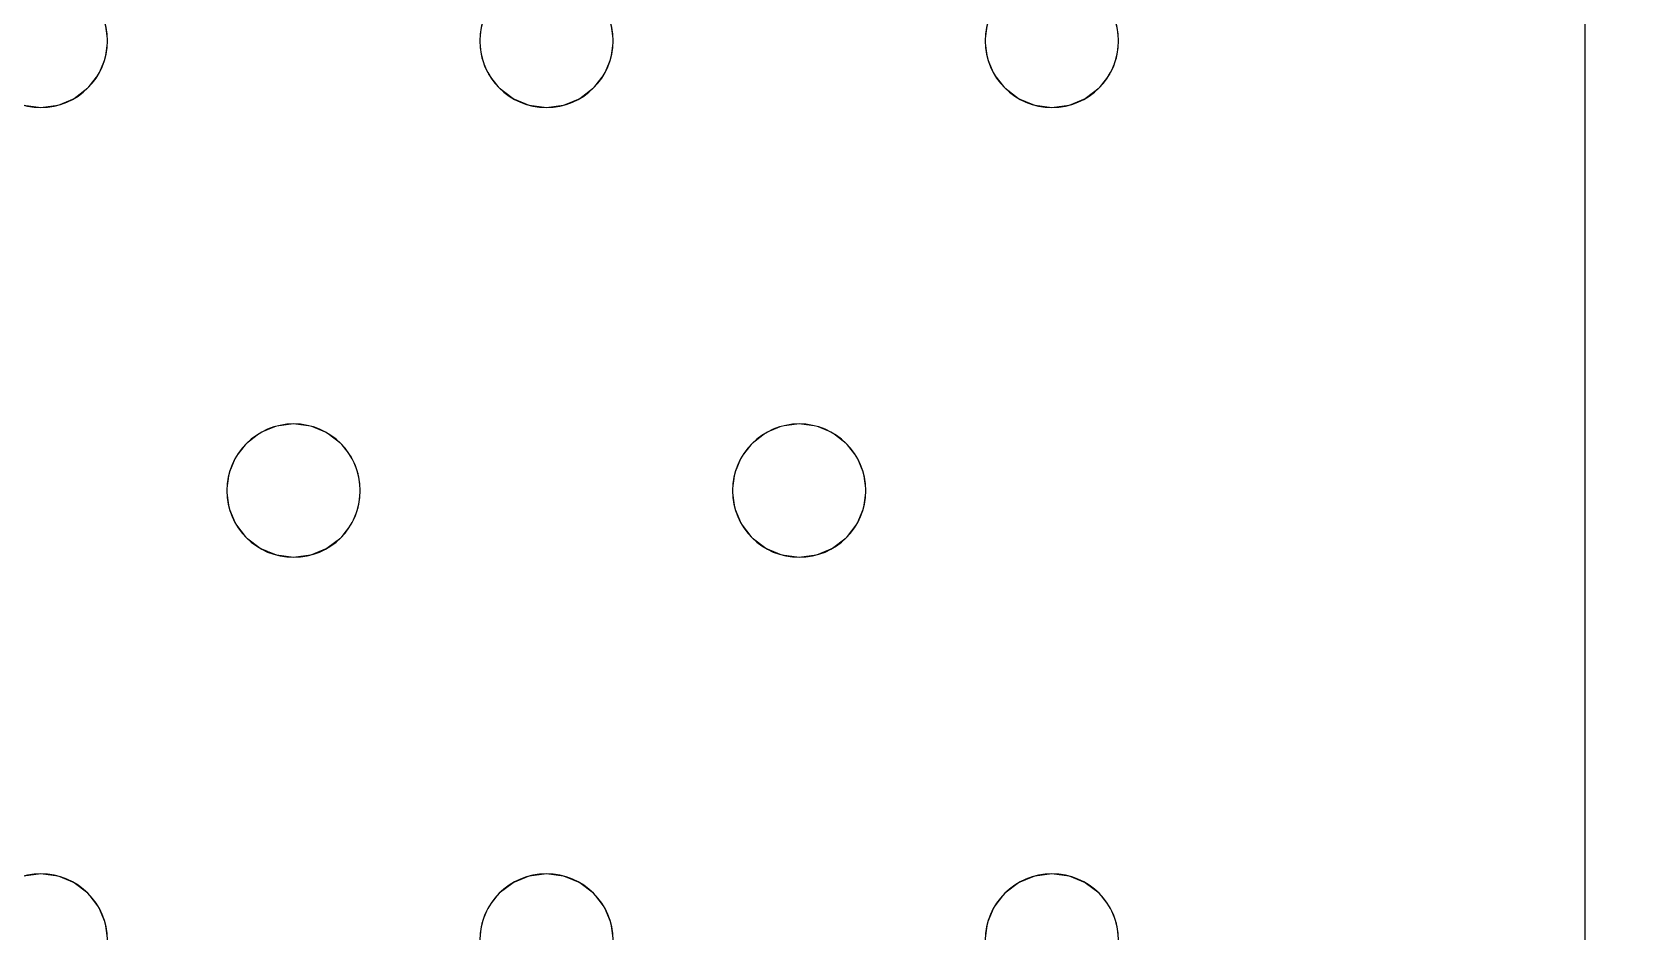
# Model space of a CAD drawing. Header units: millimetres. Extents: x -1 to 1601, y -701 to 1.
# Drawn here: x 703.4 to 800, y -313.5 to -259.5 of the extents above; entities that cross this region are included whole.
import ezdxf

# ---------------------------------------------------------------- set-up
doc = ezdxf.new("R2010")
doc.units = ezdxf.units.MM
doc.layers.add('IQ_200_3D', color=1, linetype='Continuous')
doc.layers.add('IQ_204_2D', color=7, linetype='Continuous')

msp = doc.modelspace()

# ---------------------------------------------------------------- linework, layer by layer
at = {"layer": 'IQ_200_3D', "lineweight": 18}
for points, invisible_edges in [([(122.762, -68.034, 850), (1477.238, -68.034, 850), (1477.238, -397.966, 850), (122.762, -397.966, 850)], 10), ([(122.762, -68.034, 860), (122.762, -397.966, 860), (1477.238, -397.966, 860), (1477.238, -68.034, 860)], 5), ([(768.549, -260, 888), (768.413, -258.965, 888), (796.549, -145, 888), (796.549, -386.2, 888)], 10), ([(796.549, -386.2, 890), (796.549, -145, 890), (768.549, -260, 890), (768.413, -261.035, 890)], 10), ([(768.549, -260, 890), (796.549, -145, 890), (768.413, -258.965, 890)], 3), ([(707.746, -258.965, 888), (707.347, -258, 888), (730.352, -258.965, 888), (730.216, -260, 888)], 10), ([(760.685, -258.965, 888), (760.549, -260, 888), (738.079, -258.965, 888), (737.68, -258, 888)], 10), ([(707.882, -260, 890), (707.746, -258.965, 890), (707.746, -258.965, 888), (707.882, -260, 888)], 2), ([(707.882, -260, 888), (707.746, -258.965, 888), (730.216, -260, 888), (730.352, -261.035, 888)], 10), ([(707.746, -258.965, 890), (707.882, -260, 890), (730.216, -260, 890), (730.352, -258.965, 890)], 10), ([(730.352, -258.965, 890), (730.216, -260, 890), (730.216, -260, 888), (730.352, -258.965, 888)], 8), ([(738.216, -260, 890), (738.079, -258.965, 890), (738.079, -258.965, 888), (738.216, -260, 888)], 2), ([(760.549, -260, 888), (760.685, -261.035, 888), (738.216, -260, 888), (738.079, -258.965, 888)], 10), ([(760.549, -260, 890), (760.685, -258.965, 890), (738.079, -258.965, 890), (738.216, -260, 890)], 10), ([(760.685, -258.965, 890), (760.549, -260, 890), (760.549, -260, 888), (760.685, -258.965, 888)], 8), ([(768.549, -260, 890), (768.413, -258.965, 890), (768.413, -258.965, 888), (768.549, -260, 888)], 2), ([(707.746, -261.035, 890), (707.882, -260, 890), (707.882, -260, 888), (707.746, -261.035, 888)], 8), ([(707.746, -261.035, 888), (707.882, -260, 888), (730.352, -261.035, 888), (730.752, -262, 888)], 10), ([(730.352, -261.035, 890), (730.216, -260, 890), (707.882, -260, 890), (707.746, -261.035, 890)], 10), ([(730.216, -260, 890), (730.352, -261.035, 890), (730.352, -261.035, 888), (730.216, -260, 888)], 2), ([(738.079, -261.035, 890), (738.216, -260, 890), (738.216, -260, 888), (738.079, -261.035, 888)], 8), ([(738.216, -260, 888), (760.685, -261.035, 888), (738.079, -261.035, 888)], 3), ([(760.685, -261.035, 890), (760.549, -260, 890), (738.216, -260, 890), (738.079, -261.035, 890)], 10), ([(760.549, -260, 890), (760.685, -261.035, 890), (760.685, -261.035, 888), (760.549, -260, 888)], 2), ([(768.413, -261.035, 890), (768.549, -260, 890), (768.549, -260, 888), (768.413, -261.035, 888)], 8), ([(796.549, -386.2, 888), (768.413, -312.965, 888), (768.413, -261.035, 888), (768.549, -260, 888)], 11), ([(707.347, -262, 890), (707.746, -261.035, 890), (707.746, -261.035, 888), (707.347, -262, 888)], 10), ([(707.347, -262, 888), (707.746, -261.035, 888), (730.752, -262, 888), (719.049, -283, 888)], 14), ([(707.746, -261.035, 890), (707.347, -262, 890), (730.752, -262, 890), (730.352, -261.035, 890)], 10), ([(730.352, -261.035, 890), (730.752, -262, 890), (730.752, -262, 888), (730.352, -261.035, 888)], 10), ([(737.68, -262, 890), (738.079, -261.035, 890), (738.079, -261.035, 888), (737.68, -262, 888)], 10), ([(761.085, -262, 888), (737.68, -262, 888), (738.079, -261.035, 888), (760.685, -261.035, 888)], 5), ([(737.68, -262, 890), (749.382, -283, 890), (761.085, -262, 890), (738.079, -261.035, 890)], 7), ([(760.685, -261.035, 890), (738.079, -261.035, 890), (761.085, -262, 890)], 3), ([(760.685, -261.035, 890), (761.085, -262, 890), (761.085, -262, 888), (760.685, -261.035, 888)], 10), ([(768.013, -262, 890), (768.413, -261.035, 890), (768.413, -261.035, 888), (768.013, -262, 888)], 10), ([(768.013, -312, 888), (768.013, -262, 888), (768.413, -261.035, 888), (768.413, -312.965, 888)], 5), ([(768.413, -261.035, 890), (768.013, -262, 890), (768.013, -312, 890), (768.413, -312.965, 890)], 10), ([(796.549, -386.2, 890), (768.413, -261.035, 890), (768.413, -312.965, 890), (768.549, -314, 890)], 11), ([(705.882, -263.464, 890), (706.711, -262.828, 890), (706.711, -262.828, 888), (705.882, -263.464, 888)], 10), ([(705.882, -263.464, 888), (706.711, -262.828, 888), (718.014, -283.136, 888), (717.049, -283.536, 888)], 10), ([(718.014, -283.136, 890), (706.711, -262.828, 890), (705.882, -263.464, 890), (717.049, -283.536, 890)], 5), ([(706.711, -262.828, 890), (707.347, -262, 890), (707.347, -262, 888), (706.711, -262.828, 888)], 10), ([(706.711, -262.828, 888), (707.347, -262, 888), (719.049, -283, 888), (718.014, -283.136, 888)], 10), ([(719.049, -283, 890), (707.347, -262, 890), (706.711, -262.828, 890), (718.014, -283.136, 890)], 5), ([(719.049, -283, 890), (731.387, -262.828, 890), (730.752, -262, 890), (707.347, -262, 890)], 13), ([(719.049, -283, 888), (730.752, -262, 888), (731.387, -262.828, 888), (720.084, -283.136, 888)], 5), ([(731.387, -262.828, 890), (719.049, -283, 890), (720.084, -283.136, 890)], 13), ([(720.084, -283.136, 888), (731.387, -262.828, 888), (732.216, -263.464, 888), (721.049, -283.536, 888)], 5), ([(732.216, -263.464, 890), (731.387, -262.828, 890), (720.084, -283.136, 890), (721.049, -283.536, 890)], 10), ([(730.752, -262, 890), (731.387, -262.828, 890), (731.387, -262.828, 888), (730.752, -262, 888)], 10), ([(731.387, -262.828, 890), (732.216, -263.464, 890), (732.216, -263.464, 888), (731.387, -262.828, 888)], 10), ([(736.216, -263.464, 890), (737.044, -262.828, 890), (737.044, -262.828, 888), (736.216, -263.464, 888)], 10), ([(736.216, -263.464, 888), (737.044, -262.828, 888), (748.347, -283.136, 888), (747.382, -283.536, 888)], 10), ([(748.347, -283.136, 890), (737.044, -262.828, 890), (736.216, -263.464, 890), (747.382, -283.536, 890)], 5), ([(737.044, -262.828, 890), (737.68, -262, 890), (737.68, -262, 888), (737.044, -262.828, 888)], 10), ([(749.382, -283, 888), (737.044, -262.828, 888), (737.68, -262, 888), (761.085, -262, 888)], 13), ([(749.382, -283, 890), (737.68, -262, 890), (737.044, -262.828, 890), (748.347, -283.136, 890)], 5), ([(748.347, -283.136, 888), (737.044, -262.828, 888), (749.382, -283, 888)], 3), ([(761.721, -262.828, 888), (749.382, -283, 888), (761.085, -262, 888)], 3), ([(761.721, -262.828, 890), (761.085, -262, 890), (749.382, -283, 890), (750.418, -283.136, 890)], 10), ([(761.721, -262.828, 888), (762.549, -263.464, 888), (750.418, -283.136, 888), (749.382, -283, 888)], 10), ([(762.549, -263.464, 890), (761.721, -262.828, 890), (750.418, -283.136, 890), (751.382, -283.536, 890)], 10), ([(761.085, -262, 890), (761.721, -262.828, 890), (761.721, -262.828, 888), (761.085, -262, 888)], 10), ([(761.721, -262.828, 890), (762.549, -263.464, 890), (762.549, -263.464, 888), (761.721, -262.828, 888)], 10), ([(766.549, -263.464, 890), (767.378, -262.828, 890), (767.378, -262.828, 888), (766.549, -263.464, 888)], 10), ([(766.549, -263.464, 888), (767.378, -262.828, 888), (767.378, -311.172, 888), (766.549, -310.536, 888)], 10), ([(767.378, -311.172, 890), (767.378, -262.828, 890), (766.549, -263.464, 890), (766.549, -310.536, 890)], 5), ([(767.378, -262.828, 890), (768.013, -262, 890), (768.013, -262, 888), (767.378, -262.828, 888)], 10), ([(767.378, -262.828, 888), (768.013, -262, 888), (768.013, -312, 888), (767.378, -311.172, 888)], 10), ([(768.013, -312, 890), (768.013, -262, 890), (767.378, -262.828, 890), (767.378, -311.172, 890)], 5), ([(704.918, -263.864, 890), (705.882, -263.464, 890), (705.882, -263.464, 888), (704.918, -263.864, 888)], 10), ([(704.918, -263.864, 888), (705.882, -263.464, 888), (717.049, -283.536, 888), (716.221, -284.172, 888)], 10), ([(717.049, -283.536, 890), (705.882, -263.464, 890), (704.918, -263.864, 890)], 13), ([(721.049, -283.536, 888), (732.216, -263.464, 888), (733.18, -263.864, 888), (721.878, -284.172, 888)], 5), ([(733.18, -263.864, 890), (732.216, -263.464, 890), (721.049, -283.536, 890), (721.878, -284.172, 890)], 10), ([(732.216, -263.464, 890), (733.18, -263.864, 890), (733.18, -263.864, 888), (732.216, -263.464, 888)], 10), ([(735.251, -263.864, 890), (736.216, -263.464, 890), (736.216, -263.464, 888), (735.251, -263.864, 888)], 10), ([(735.251, -263.864, 888), (736.216, -263.464, 888), (747.382, -283.536, 888), (746.554, -284.172, 888)], 10), ([(747.382, -283.536, 890), (736.216, -263.464, 890), (735.251, -263.864, 890), (746.554, -284.172, 890)], 5), ([(762.549, -263.464, 888), (763.514, -263.864, 888), (751.382, -283.536, 888), (750.418, -283.136, 888)], 10), ([(763.514, -263.864, 890), (762.549, -263.464, 890), (751.382, -283.536, 890), (752.211, -284.172, 890)], 10), ([(765.584, -263.864, 888), (766.549, -263.464, 888), (753.246, -285.965, 888), (752.846, -285, 888)], 10), ([(753.382, -287, 888), (753.246, -285.965, 888), (766.549, -263.464, 888), (766.549, -310.536, 888)], 14), ([(766.549, -263.464, 890), (765.584, -263.864, 890), (753.246, -285.965, 890), (753.382, -287, 890)], 10), ([(753.382, -287, 890), (753.246, -288.035, 890), (766.549, -310.536, 890), (766.549, -263.464, 890)], 14), ([(762.549, -263.464, 890), (763.514, -263.864, 890), (763.514, -263.864, 888), (762.549, -263.464, 888)], 10), ([(765.584, -263.864, 890), (766.549, -263.464, 890), (766.549, -263.464, 888), (765.584, -263.864, 888)], 10), ([(702.847, -263.864, 888), (703.882, -264, 888), (691.544, -284.172, 888), (690.716, -283.536, 888)], 10), ([(703.882, -264, 890), (702.847, -263.864, 890), (691.544, -284.172, 890), (692.18, -285, 890)], 10), ([(692.18, -285, 888), (691.544, -284.172, 888), (703.882, -264, 888), (715.585, -285, 888)], 14), ([(703.882, -264, 890), (692.18, -285, 890), (715.585, -285, 890), (716.221, -284.172, 890)], 11), ([(703.882, -264, 888), (702.847, -263.864, 888), (702.847, -263.864, 890), (703.882, -264, 890)], 10), ([(704.918, -263.864, 888), (703.882, -264, 888), (703.882, -264, 890), (704.918, -263.864, 890)], 10), ([(703.882, -264, 888), (704.918, -263.864, 888), (716.221, -284.172, 888), (715.585, -285, 888)], 10), ([(704.918, -263.864, 890), (703.882, -264, 890), (716.221, -284.172, 890), (717.049, -283.536, 890)], 10), ([(721.878, -284.172, 888), (733.18, -263.864, 888), (734.216, -264, 888), (722.513, -285, 888)], 5), ([(734.216, -264, 890), (733.18, -263.864, 890), (721.878, -284.172, 890), (722.513, -285, 890)], 10), ([(722.513, -285, 888), (734.216, -264, 888), (745.918, -285, 888), (745.519, -285.965, 888)], 11), ([(722.513, -285, 890), (745.519, -285.965, 890), (745.918, -285, 890), (734.216, -264, 890)], 13), ([(734.216, -264, 888), (733.18, -263.864, 888), (733.18, -263.864, 890), (734.216, -264, 890)], 10), ([(735.251, -263.864, 888), (734.216, -264, 888), (734.216, -264, 890), (735.251, -263.864, 890)], 10), ([(734.216, -264, 888), (735.251, -263.864, 888), (746.554, -284.172, 888), (745.918, -285, 888)], 10), ([(746.554, -284.172, 890), (735.251, -263.864, 890), (734.216, -264, 890), (745.918, -285, 890)], 5), ([(763.514, -263.864, 888), (764.549, -264, 888), (752.211, -284.172, 888), (751.382, -283.536, 888)], 10), ([(764.549, -264, 888), (765.584, -263.864, 888), (752.846, -285, 888), (752.211, -284.172, 888)], 10), ([(752.846, -285, 890), (765.584, -263.864, 890), (764.549, -264, 890), (752.211, -284.172, 890)], 5), ([(752.211, -284.172, 890), (764.549, -264, 890), (763.514, -263.864, 890)], 13), ([(753.246, -285.965, 890), (765.584, -263.864, 890), (752.846, -285, 890)], 3), ([(764.549, -264, 888), (763.514, -263.864, 888), (763.514, -263.864, 890), (764.549, -264, 890)], 10), ([(765.584, -263.864, 888), (764.549, -264, 888), (764.549, -264, 890), (765.584, -263.864, 890)], 10), ([(718.014, -283.136, 890), (717.049, -283.536, 890), (717.049, -283.536, 888), (718.014, -283.136, 888)], 10), ([(718.014, -283.136, 888), (719.049, -283, 888), (719.049, -283, 890), (718.014, -283.136, 890)], 10), ([(719.049, -283, 888), (720.084, -283.136, 888), (720.084, -283.136, 890), (719.049, -283, 890)], 10), ([(721.049, -283.536, 890), (720.084, -283.136, 890), (720.084, -283.136, 888), (721.049, -283.536, 888)], 10), ([(748.347, -283.136, 890), (747.382, -283.536, 890), (747.382, -283.536, 888), (748.347, -283.136, 888)], 10), ([(748.347, -283.136, 888), (749.382, -283, 888), (749.382, -283, 890), (748.347, -283.136, 890)], 10), ([(749.382, -283, 888), (750.418, -283.136, 888), (750.418, -283.136, 890), (749.382, -283, 890)], 10), ([(751.382, -283.536, 890), (750.418, -283.136, 890), (750.418, -283.136, 888), (751.382, -283.536, 888)], 10), ([(717.049, -283.536, 890), (716.221, -284.172, 890), (716.221, -284.172, 888), (717.049, -283.536, 888)], 10), ([(721.878, -284.172, 890), (721.049, -283.536, 890), (721.049, -283.536, 888), (721.878, -284.172, 888)], 10), ([(747.382, -283.536, 890), (746.554, -284.172, 890), (746.554, -284.172, 888), (747.382, -283.536, 888)], 10), ([(752.211, -284.172, 890), (751.382, -283.536, 890), (751.382, -283.536, 888), (752.211, -284.172, 888)], 10), ([(715.185, -285.965, 888), (715.049, -287, 888), (692.579, -285.965, 888), (692.18, -285, 888)], 10), ([(715.585, -285, 888), (715.185, -285.965, 888), (692.18, -285, 888)], 14), ([(715.185, -285.965, 890), (715.585, -285, 890), (692.18, -285, 890), (692.579, -285.965, 890)], 10), ([(715.585, -285, 890), (715.185, -285.965, 890), (715.185, -285.965, 888), (715.585, -285, 888)], 10), ([(716.221, -284.172, 890), (715.585, -285, 890), (715.585, -285, 888), (716.221, -284.172, 888)], 10), ([(722.513, -285, 890), (721.878, -284.172, 890), (721.878, -284.172, 888), (722.513, -285, 888)], 10), ([(722.913, -285.965, 890), (722.513, -285, 890), (722.513, -285, 888), (722.913, -285.965, 888)], 10), ([(722.913, -285.965, 888), (722.513, -285, 888), (745.519, -285.965, 888), (745.382, -287, 888)], 10), ([(722.913, -285.965, 890), (745.519, -285.965, 890), (722.513, -285, 890)], 3), ([(745.918, -285, 890), (745.519, -285.965, 890), (745.519, -285.965, 888), (745.918, -285, 888)], 10), ([(746.554, -284.172, 890), (745.918, -285, 890), (745.918, -285, 888), (746.554, -284.172, 888)], 10), ([(752.846, -285, 890), (752.211, -284.172, 890), (752.211, -284.172, 888), (752.846, -285, 888)], 10), ([(753.246, -285.965, 890), (752.846, -285, 890), (752.846, -285, 888), (753.246, -285.965, 888)], 10), ([(715.049, -287, 888), (715.185, -288.035, 888), (692.716, -287, 888), (692.579, -285.965, 888)], 10), ([(715.049, -287, 890), (715.185, -285.965, 890), (692.579, -285.965, 890), (692.716, -287, 890)], 10), ([(715.185, -285.965, 890), (715.049, -287, 890), (715.049, -287, 888), (715.185, -285.965, 888)], 8), ([(723.049, -287, 890), (722.913, -285.965, 890), (722.913, -285.965, 888), (723.049, -287, 888)], 2), ([(745.382, -287, 888), (745.519, -288.035, 888), (723.049, -287, 888), (722.913, -285.965, 888)], 10), ([(745.382, -287, 890), (745.519, -285.965, 890), (722.913, -285.965, 890), (723.049, -287, 890)], 10), ([(745.519, -285.965, 890), (745.382, -287, 890), (745.382, -287, 888), (745.519, -285.965, 888)], 8), ([(753.382, -287, 890), (753.246, -285.965, 890), (753.246, -285.965, 888), (753.382, -287, 888)], 2), ([(692.579, -288.035, 888), (692.716, -287, 888), (715.185, -288.035, 888), (715.585, -289, 888)], 10), ([(715.185, -288.035, 890), (715.049, -287, 890), (692.716, -287, 890), (692.579, -288.035, 890)], 10), ([(715.049, -287, 890), (715.185, -288.035, 890), (715.185, -288.035, 888), (715.049, -287, 888)], 2), ([(722.913, -288.035, 890), (723.049, -287, 890), (723.049, -287, 888), (722.913, -288.035, 888)], 8), ([(723.049, -287, 888), (745.519, -288.035, 888), (722.913, -288.035, 888)], 3), ([(745.519, -288.035, 890), (745.382, -287, 890), (723.049, -287, 890), (722.913, -288.035, 890)], 10), ([(745.382, -287, 890), (745.519, -288.035, 890), (745.519, -288.035, 888), (745.382, -287, 888)], 2), ([(753.246, -288.035, 890), (753.382, -287, 890), (753.382, -287, 888), (753.246, -288.035, 888)], 8), ([(753.246, -288.035, 888), (753.382, -287, 888), (766.549, -310.536, 888), (765.584, -310.136, 888)], 10), ([(715.585, -289, 888), (703.882, -310, 888), (692.18, -289, 888), (692.579, -288.035, 888)], 11), ([(715.585, -289, 890), (715.185, -288.035, 890), (692.579, -288.035, 890), (692.18, -289, 890)], 10), ([(715.185, -288.035, 890), (715.585, -289, 890), (715.585, -289, 888), (715.185, -288.035, 888)], 10), ([(722.513, -289, 890), (722.913, -288.035, 890), (722.913, -288.035, 888), (722.513, -289, 888)], 10), ([(745.918, -289, 888), (722.513, -289, 888), (722.913, -288.035, 888), (745.519, -288.035, 888)], 5), ([(745.918, -289, 890), (745.519, -288.035, 890), (722.913, -288.035, 890), (722.513, -289, 890)], 10), ([(745.519, -288.035, 890), (745.918, -289, 890), (745.918, -289, 888), (745.519, -288.035, 888)], 10), ([(752.846, -289, 890), (753.246, -288.035, 890), (753.246, -288.035, 888), (752.846, -289, 888)], 10), ([(752.846, -289, 888), (753.246, -288.035, 888), (765.584, -310.136, 888), (764.549, -310, 888)], 10), ([(753.246, -288.035, 890), (752.846, -289, 890), (765.584, -310.136, 890), (766.549, -310.536, 890)], 10), ([(691.544, -289.828, 888), (692.18, -289, 888), (703.882, -310, 888), (702.847, -310.136, 888)], 10), ([(703.882, -310, 890), (692.18, -289, 890), (691.544, -289.828, 890), (702.847, -310.136, 890)], 5), ([(715.585, -289, 890), (692.18, -289, 890), (703.882, -310, 890)], 15), ([(716.221, -289.828, 888), (704.918, -310.136, 888), (703.882, -310, 888), (715.585, -289, 888)], 5), ([(716.221, -289.828, 890), (715.585, -289, 890), (703.882, -310, 890), (704.918, -310.136, 890)], 10), ([(717.049, -290.464, 888), (705.882, -310.536, 888), (704.918, -310.136, 888), (716.221, -289.828, 888)], 5), ([(717.049, -290.464, 890), (716.221, -289.828, 890), (704.918, -310.136, 890), (705.882, -310.536, 890)], 10), ([(715.585, -289, 890), (716.221, -289.828, 890), (716.221, -289.828, 888), (715.585, -289, 888)], 10), ([(716.221, -289.828, 890), (717.049, -290.464, 890), (717.049, -290.464, 888), (716.221, -289.828, 888)], 10), ([(721.049, -290.464, 890), (721.878, -289.828, 890), (721.878, -289.828, 888), (721.049, -290.464, 888)], 10), ([(721.049, -290.464, 888), (721.878, -289.828, 888), (733.18, -310.136, 888), (732.216, -310.536, 888)], 10), ([(721.049, -290.464, 890), (732.216, -310.536, 890), (733.18, -310.136, 890), (721.878, -289.828, 890)], 5), ([(721.878, -289.828, 890), (722.513, -289, 890), (722.513, -289, 888), (721.878, -289.828, 888)], 10), ([(721.878, -289.828, 888), (722.513, -289, 888), (734.216, -310, 888), (733.18, -310.136, 888)], 10), ([(721.878, -289.828, 890), (733.18, -310.136, 890), (734.216, -310, 890), (722.513, -289, 890)], 5), ([(745.918, -289, 888), (746.554, -289.828, 888), (734.216, -310, 888), (722.513, -289, 888)], 14), ([(734.216, -310, 890), (746.554, -289.828, 890), (745.918, -289, 890), (722.513, -289, 890)], 13), ([(735.251, -310.136, 888), (734.216, -310, 888), (746.554, -289.828, 888)], 14), ([(735.251, -310.136, 890), (747.382, -290.464, 890), (746.554, -289.828, 890), (734.216, -310, 890)], 5), ([(735.251, -310.136, 888), (746.554, -289.828, 888), (747.382, -290.464, 888), (736.216, -310.536, 888)], 5), ([(745.918, -289, 890), (746.554, -289.828, 890), (746.554, -289.828, 888), (745.918, -289, 888)], 10), ([(746.554, -289.828, 890), (747.382, -290.464, 890), (747.382, -290.464, 888), (746.554, -289.828, 888)], 10), ([(751.382, -290.464, 890), (752.211, -289.828, 890), (752.211, -289.828, 888), (751.382, -290.464, 888)], 10), ([(751.382, -290.464, 888), (752.211, -289.828, 888), (763.514, -310.136, 888), (762.549, -310.536, 888)], 10), ([(763.514, -310.136, 890), (752.211, -289.828, 890), (751.382, -290.464, 890), (762.549, -310.536, 890)], 5), ([(752.211, -289.828, 890), (752.846, -289, 890), (752.846, -289, 888), (752.211, -289.828, 888)], 10), ([(752.211, -289.828, 888), (752.846, -289, 888), (764.549, -310, 888), (763.514, -310.136, 888)], 10), ([(764.549, -310, 890), (752.846, -289, 890), (752.211, -289.828, 890), (763.514, -310.136, 890)], 5), ([(752.846, -289, 890), (764.549, -310, 890), (765.584, -310.136, 890)], 13), ([(705.882, -310.536, 888), (717.049, -290.464, 888), (718.014, -290.864, 888)], 13), ([(718.014, -290.864, 890), (717.049, -290.464, 890), (705.882, -310.536, 890), (706.711, -311.172, 890)], 10), ([(706.711, -311.172, 888), (705.882, -310.536, 888), (718.014, -290.864, 888), (719.049, -291, 888)], 10), ([(719.049, -291, 890), (718.014, -290.864, 890), (706.711, -311.172, 890), (707.347, -312, 890)], 10), ([(717.049, -290.464, 890), (718.014, -290.864, 890), (718.014, -290.864, 888), (717.049, -290.464, 888)], 10), ([(719.049, -291, 888), (718.014, -290.864, 888), (718.014, -290.864, 890), (719.049, -291, 890)], 10), ([(720.084, -290.864, 888), (719.049, -291, 888), (719.049, -291, 890), (720.084, -290.864, 890)], 10), ([(719.049, -291, 888), (720.084, -290.864, 888), (731.387, -311.172, 888), (730.752, -312, 888)], 10), ([(731.387, -311.172, 890), (720.084, -290.864, 890), (719.049, -291, 890)], 13), ([(720.084, -290.864, 890), (721.049, -290.464, 890), (721.049, -290.464, 888), (720.084, -290.864, 888)], 10), ([(720.084, -290.864, 888), (721.049, -290.464, 888), (732.216, -310.536, 888), (731.387, -311.172, 888)], 10), ([(720.084, -290.864, 890), (731.387, -311.172, 890), (732.216, -310.536, 890), (721.049, -290.464, 890)], 5), ([(736.216, -310.536, 890), (748.347, -290.864, 890), (747.382, -290.464, 890), (735.251, -310.136, 890)], 5), ([(748.347, -290.864, 888), (737.044, -311.172, 888), (736.216, -310.536, 888), (747.382, -290.464, 888)], 5), ([(737.044, -311.172, 890), (749.382, -291, 890), (748.347, -290.864, 890), (736.216, -310.536, 890)], 5), ([(749.382, -291, 888), (737.68, -312, 888), (737.044, -311.172, 888), (748.347, -290.864, 888)], 5), ([(747.382, -290.464, 890), (748.347, -290.864, 890), (748.347, -290.864, 888), (747.382, -290.464, 888)], 10), ([(749.382, -291, 888), (748.347, -290.864, 888), (748.347, -290.864, 890), (749.382, -291, 890)], 10), ([(750.418, -290.864, 888), (749.382, -291, 888), (749.382, -291, 890), (750.418, -290.864, 890)], 10), ([(749.382, -291, 888), (750.418, -290.864, 888), (761.721, -311.172, 888), (761.085, -312, 888)], 10), ([(749.382, -291, 890), (761.085, -312, 890), (761.721, -311.172, 890), (750.418, -290.864, 890)], 5), ([(750.418, -290.864, 890), (751.382, -290.464, 890), (751.382, -290.464, 888), (750.418, -290.864, 888)], 10), ([(750.418, -290.864, 888), (751.382, -290.464, 888), (762.549, -310.536, 888), (761.721, -311.172, 888)], 10), ([(762.549, -310.536, 890), (751.382, -290.464, 890), (750.418, -290.864, 890), (761.721, -311.172, 890)], 5), ([(707.347, -312, 888), (706.711, -311.172, 888), (719.049, -291, 888), (730.752, -312, 888)], 14), ([(730.752, -312, 890), (731.387, -311.172, 890), (719.049, -291, 890), (707.347, -312, 890)], 14), ([(749.382, -291, 890), (737.044, -311.172, 890), (737.68, -312, 890), (761.085, -312, 890)], 13), ([(761.085, -312, 888), (737.68, -312, 888), (749.382, -291, 888)], 15), ([(702.847, -310.136, 888), (703.882, -310, 888), (703.882, -310, 890), (702.847, -310.136, 890)], 10), ([(703.882, -310, 888), (704.918, -310.136, 888), (704.918, -310.136, 890), (703.882, -310, 890)], 10), ([(705.882, -310.536, 890), (704.918, -310.136, 890), (704.918, -310.136, 888), (705.882, -310.536, 888)], 10), ([(733.18, -310.136, 890), (732.216, -310.536, 890), (732.216, -310.536, 888), (733.18, -310.136, 888)], 10), ([(733.18, -310.136, 888), (734.216, -310, 888), (734.216, -310, 890), (733.18, -310.136, 890)], 10), ([(734.216, -310, 888), (735.251, -310.136, 888), (735.251, -310.136, 890), (734.216, -310, 890)], 10), ([(736.216, -310.536, 890), (735.251, -310.136, 890), (735.251, -310.136, 888), (736.216, -310.536, 888)], 10), ([(763.514, -310.136, 890), (762.549, -310.536, 890), (762.549, -310.536, 888), (763.514, -310.136, 888)], 10), ([(763.514, -310.136, 888), (764.549, -310, 888), (764.549, -310, 890), (763.514, -310.136, 890)], 10), ([(764.549, -310, 888), (765.584, -310.136, 888), (765.584, -310.136, 890), (764.549, -310, 890)], 10), ([(766.549, -310.536, 890), (765.584, -310.136, 890), (765.584, -310.136, 888), (766.549, -310.536, 888)], 10), ([(706.711, -311.172, 890), (705.882, -310.536, 890), (705.882, -310.536, 888), (706.711, -311.172, 888)], 10), ([(732.216, -310.536, 890), (731.387, -311.172, 890), (731.387, -311.172, 888), (732.216, -310.536, 888)], 10), ([(737.044, -311.172, 890), (736.216, -310.536, 890), (736.216, -310.536, 888), (737.044, -311.172, 888)], 10), ([(762.549, -310.536, 890), (761.721, -311.172, 890), (761.721, -311.172, 888), (762.549, -310.536, 888)], 10), ([(767.378, -311.172, 890), (766.549, -310.536, 890), (766.549, -310.536, 888), (767.378, -311.172, 888)], 10), ([(707.347, -312, 890), (706.711, -311.172, 890), (706.711, -311.172, 888), (707.347, -312, 888)], 10), ([(707.746, -312.965, 890), (707.347, -312, 890), (707.347, -312, 888), (707.746, -312.965, 888)], 10), ([(707.347, -312, 888), (730.752, -312, 888), (730.352, -312.965, 888)], 13), ([(730.352, -312.965, 888), (730.216, -314, 888), (707.746, -312.965, 888), (707.347, -312, 888)], 10), ([(730.352, -312.965, 890), (730.752, -312, 890), (707.347, -312, 890), (707.746, -312.965, 890)], 10), ([(730.752, -312, 890), (730.352, -312.965, 890), (730.352, -312.965, 888), (730.752, -312, 888)], 10), ([(731.387, -311.172, 890), (730.752, -312, 890), (730.752, -312, 888), (731.387, -311.172, 888)], 10), ([(737.68, -312, 890), (737.044, -311.172, 890), (737.044, -311.172, 888), (737.68, -312, 888)], 10), ([(738.079, -312.965, 890), (737.68, -312, 890), (737.68, -312, 888), (738.079, -312.965, 888)], 10), ([(760.685, -312.965, 888), (738.079, -312.965, 888), (737.68, -312, 888), (761.085, -312, 888)], 5), ([(760.685, -312.965, 890), (761.085, -312, 890), (737.68, -312, 890), (738.079, -312.965, 890)], 10), ([(761.085, -312, 890), (760.685, -312.965, 890), (760.685, -312.965, 888), (761.085, -312, 888)], 10), ([(761.721, -311.172, 890), (761.085, -312, 890), (761.085, -312, 888), (761.721, -311.172, 888)], 10), ([(768.013, -312, 890), (767.378, -311.172, 890), (767.378, -311.172, 888), (768.013, -312, 888)], 10), ([(768.413, -312.965, 890), (768.013, -312, 890), (768.013, -312, 888), (768.413, -312.965, 888)], 10), ([(707.882, -314, 890), (707.746, -312.965, 890), (707.746, -312.965, 888), (707.882, -314, 888)], 2), ([(707.882, -314, 888), (707.746, -312.965, 888), (730.216, -314, 888), (730.352, -315.035, 888)], 10), ([(707.882, -314, 890), (730.352, -315.035, 890), (730.216, -314, 890), (707.746, -312.965, 890)], 5), ([(730.216, -314, 890), (730.352, -312.965, 890), (707.746, -312.965, 890)], 14), ([(730.352, -312.965, 890), (730.216, -314, 890), (730.216, -314, 888), (730.352, -312.965, 888)], 8), ([(738.216, -314, 890), (738.079, -312.965, 890), (738.079, -312.965, 888), (738.216, -314, 888)], 2), ([(738.079, -312.965, 888), (760.685, -312.965, 888), (760.549, -314, 888), (738.216, -314, 888)], 5), ([(760.549, -314, 890), (760.685, -312.965, 890), (738.079, -312.965, 890), (738.216, -314, 890)], 10), ([(760.685, -312.965, 890), (760.549, -314, 890), (760.549, -314, 888), (760.685, -312.965, 888)], 8), ([(768.549, -314, 890), (768.413, -312.965, 890), (768.413, -312.965, 888), (768.549, -314, 888)], 2), ([(768.549, -314, 888), (768.413, -312.965, 888), (796.549, -386.2, 888)], 14)]:
    msp.add_3dface(points, dxfattribs=dict(at, invisible_edges=invisible_edges))
msp.add_3dface([(796.549, -386.2, 890), (796.549, -386.2, 888), (796.549, -145, 888), (796.549, -145, 890)], dxfattribs=at)
at = {"layer": 'IQ_204_2D'}
msp.add_line((796.549, -386.2), (796.549, -145), dxfattribs=at)
for centre, start, end in [((703.882, -260), 360, 180), ((734.216, -260), 360, 180), ((764.549, -260), 360, 180), ((703.882, -260), 180, 360), ((734.216, -260), 180, 360), ((764.549, -260), 180, 360), ((719.049, -287), 0, 180), ((749.382, -287), 0, 180), ((719.049, -287), 180, 0), ((749.382, -287), 180, 360), ((703.882, -314), 360, 180), ((734.216, -314), 360, 180), ((764.549, -314), 360, 180)]:
    msp.add_arc(centre, 4, start, end, dxfattribs=at)

# ---------------------------------------------------------------- meshes
at = {"layer": 'IQ_200_3D', "lineweight": 18}
mesh = msp.add_polyface(dxfattribs=at)
corners = [(1600, 0, 850), (1600, -700, 850), (0, -700, 850), (0, 0, 850), (1210.5, -594, 850), (1211.556, -602.023, 850), (1214.653, -609.5, 850), (1219.58, -615.92, 850), (1226, -620.847, 850), (1233.477, -623.944, 850), (1241.5, -625, 850), (1459.5, -625, 850), (1467.523, -623.944, 850), (1475, -620.847, 850), (1481.42, -615.92, 850), (1486.347, -609.5, 850), (1489.444, -602.023, 850), (1490.5, -594, 850), (1490.5, -476, 850), (1489.444, -467.977, 850), (1486.347, -460.5, 850), (1481.42, -454.08, 850), (1475, -449.153, 850), (1467.523, -446.056, 850), (1459.5, -445, 850), (1241.5, -445, 850), (1233.477, -446.056, 850), (1226, -449.153, 850), (1219.58, -454.08, 850), (1214.653, -460.5, 850), (1211.556, -467.977, 850), (1210.5, -476, 850), (1477.5, -68.034, 850), (122.5, -68.034, 850), (110.412, -69.625, 850), (99.148, -74.291, 850), (89.475, -81.713, 850), (82.053, -91.386, 850), (77.388, -102.65, 850), (75.796, -114.738, 850), (75.796, -351.262, 850), (77.388, -363.35, 850), (82.053, -374.614, 850), (89.475, -384.287, 850), (99.148, -391.709, 850), (110.412, -396.375, 850), (122.5, -397.966, 850), (1477.5, -397.966, 850), (1489.588, -396.375, 850), (1500.852, -391.709, 850), (1510.525, -384.287, 850), (1517.947, -374.614, 850), (1522.612, -363.35, 850), (1524.204, -351.262, 850), (1524.204, -114.738, 850), (1522.612, -102.65, 850), (1517.947, -91.386, 850), (1510.525, -81.713, 850), (1500.852, -74.291, 850), (1489.588, -69.625, 850)]
mesh.append_faces([[corners[k] for k in face] for face in [(37, 3, 36), (35, 3, 34), (4, 46, 31), (31, 46, 30), (55, 0, 54), (16, 1, 15), (14, 1, 13), (21, 49, 20), (11, 1, 10)]], dxfattribs={"vtx0": -1, "vtx1": -1})
mesh.append_faces([[corners[k] for k in face] for face in [(3, 37, 38), (3, 38, 39), (3, 39, 40, 2), (2, 40, 41), (46, 4, 5), (2, 6, 7), (46, 29, 30), (46, 28, 29), (26, 46, 47, 25), (46, 26, 27), (0, 59, 32, 3), (20, 49, 50, 19), (47, 24, 25), (0, 55, 56), (1, 52, 53), (19, 50, 51, 18), (1, 16, 17)]], dxfattribs={"vtx0": -1, "vtx2": -1})
mesh.append_faces([[corners[k] for k in face] for face in [(2, 45, 46, 5), (1, 17, 18, 51)]], dxfattribs={"vtx0": -1, "vtx2": -1, "vtx3": -1})
mesh.append_faces([[corners[k] for k in face] for face in [(41, 42, 2), (35, 36, 3), (33, 34, 3, 32), (43, 44, 2), (44, 45, 2), (42, 43, 2), (5, 6, 2), (27, 28, 46), (7, 8, 2), (8, 9, 2), (58, 59, 0), (56, 57, 0), (57, 58, 0), (51, 52, 1), (23, 24, 47), (11, 12, 1), (12, 13, 1), (14, 15, 1)]], dxfattribs={"vtx1": -1, "vtx2": -1})
mesh.append_faces([[corners[k] for k in face] for face in [(1, 2, 9, 10), (47, 48, 22, 23), (48, 49, 21, 22), (53, 54, 0, 1)]], dxfattribs={"vtx1": -1, "vtx3": -1})
mesh = msp.add_polyface(dxfattribs=at)
corners = [(1600, -700, 900), (1600, -23, 900), (0, -23, 900), (0, -700, 900), (90, -35.113, 900), (1510, -35.113, 900), (1529.382, -37.665, 900), (1547.443, -45.146, 900), (1562.953, -57.047, 900), (1574.854, -72.557, 900), (1582.335, -90.618, 900), (1584.887, -110, 900), (1584.887, -610, 900), (1582.335, -629.382, 900), (1574.854, -647.443, 900), (1562.953, -662.953, 900), (1547.443, -674.854, 900), (1529.382, -682.335, 900), (1510, -684.887, 900), (90, -684.887, 900), (70.618, -682.335, 900), (52.557, -674.854, 900), (37.047, -662.953, 900), (25.146, -647.443, 900), (17.665, -629.382, 900), (15.113, -610, 900), (15.113, -110, 900), (17.665, -90.618, 900), (25.146, -72.557, 900), (37.047, -57.047, 900), (52.557, -45.146, 900), (70.618, -37.665, 900)]
mesh.append_faces([[corners[k] for k in face] for face in [(9, 1, 8), (14, 0, 13), (31, 2, 30), (28, 2, 27), (21, 3, 20), (23, 3, 22)]], dxfattribs={"vtx0": -1, "vtx1": -1})
mesh.append_faces([[corners[k] for k in face] for face in [(1, 9, 10), (1, 11, 12, 0), (0, 14, 15), (0, 18, 19), (2, 28, 29), (3, 23, 24)]], dxfattribs={"vtx0": -1, "vtx2": -1})
mesh.append_faces([[corners[k] for k in face] for face in [(10, 11, 1), (5, 6, 1), (7, 8, 1), (6, 7, 1), (12, 13, 0), (15, 16, 0), (17, 18, 0), (16, 17, 0), (31, 4, 2), (29, 30, 2), (26, 27, 2), (21, 22, 3), (24, 25, 3)]], dxfattribs={"vtx1": -1, "vtx2": -1})
mesh.append_faces([[corners[k] for k in face] for face in [(4, 5, 1, 2), (25, 26, 2, 3), (19, 20, 3, 0)]], dxfattribs={"vtx1": -1, "vtx3": -1})
mesh = msp.add_polyface(dxfattribs=at)
corners = [(1510, -48.392, 890), (90, -48.392, 890), (66.424, -53.082, 890), (46.437, -66.437, 890), (33.082, -86.424, 890), (28.392, -110, 890), (28.392, -610, 890), (33.082, -633.576, 890), (46.437, -653.563, 890), (66.424, -666.918, 890), (90, -671.608, 890), (1510, -671.608, 890), (1533.576, -666.918, 890), (1553.563, -653.563, 890), (1566.918, -633.576, 890), (1571.608, -610, 890), (1571.608, -110, 890), (1566.918, -86.424, 890), (1553.563, -66.437, 890), (1533.576, -53.082, 890), (122.5, -418.034, 890), (1477.5, -418.034, 890), (1489.656, -419.634, 890), (1500.983, -424.326, 890), (1510.71, -431.79, 890), (1518.174, -441.517, 890), (1522.866, -452.844, 890), (1524.466, -465, 890), (1524.466, -605, 890), (1522.866, -617.156, 890), (1518.174, -628.483, 890), (1510.71, -638.21, 890), (1500.983, -645.674, 890), (1489.656, -650.366, 890), (1477.5, -651.966, 890), (122.5, -651.966, 890), (110.344, -650.366, 890), (99.017, -645.674, 890), (89.29, -638.21, 890), (81.826, -628.483, 890), (77.134, -617.156, 890), (75.534, -605, 890), (75.534, -465, 890), (77.134, -452.844, 890), (81.826, -441.517, 890), (89.29, -431.79, 890), (99.017, -424.326, 890), (110.344, -419.634, 890), (122.5, -68.034, 890), (1477.5, -68.034, 890), (1489.588, -69.625, 890), (1500.852, -74.291, 890), (1510.525, -81.713, 890), (1517.947, -91.386, 890), (1522.612, -102.65, 890), (1524.204, -114.738, 890), (1524.204, -351.262, 890), (1522.612, -363.35, 890), (1517.947, -374.614, 890), (1510.525, -384.287, 890), (1500.852, -391.709, 890), (1489.588, -396.375, 890), (1477.5, -397.966, 890), (122.5, -397.966, 890), (110.412, -396.375, 890), (99.148, -391.709, 890), (89.475, -384.287, 890), (82.053, -374.614, 890), (77.388, -363.35, 890), (75.796, -351.262, 890), (75.796, -114.738, 890), (77.388, -102.65, 890), (82.053, -91.386, 890), (89.475, -81.713, 890), (99.148, -74.291, 890), (110.412, -69.625, 890)]
mesh.append_faces([[corners[k] for k in face] for face in [(65, 47, 64), (75, 1, 74), (71, 5, 70), (73, 2, 72)]], dxfattribs={"vtx0": -1, "vtx1": -1})
mesh.append_faces([[corners[k] for k in face] for face in [(15, 28, 29, 14), (11, 32, 33), (16, 55, 56, 15), (54, 17, 18, 53), (53, 18, 19, 52), (52, 19, 0, 51), (0, 50, 51), (10, 37, 38, 9), (64, 47, 20, 63), (8, 39, 40, 7), (39, 8, 9, 38), (69, 42, 43), (1, 75, 48, 0), (3, 71, 72, 2)]], dxfattribs={"vtx0": -1, "vtx2": -1})
mesh.append_faces([[corners[k] for k in face] for face in [(6, 41, 42, 69)]], dxfattribs={"vtx0": -1, "vtx2": -1, "vtx3": -1})
mesh.append_faces([[corners[k] for k in face] for face in [(11, 33, 34, 35), (71, 3, 4, 5)]], dxfattribs={"vtx0": -1, "vtx3": -1})
mesh.append_faces([[corners[k] for k in face] for face in [(49, 50, 0, 48), (36, 37, 10)]], dxfattribs={"vtx1": -1, "vtx2": -1})
mesh.append_faces([[corners[k] for k in face] for face in [(27, 28, 15, 56)]], dxfattribs={"vtx1": -1, "vtx2": -1, "vtx3": -1})
mesh.append_faces([[corners[k] for k in face] for face in [(13, 14, 29, 30), (12, 13, 30, 31), (26, 27, 56, 57), (31, 32, 11, 12), (24, 25, 58, 59), (21, 22, 61, 62), (22, 23, 60, 61), (23, 24, 59, 60), (25, 26, 57, 58), (54, 55, 16, 17), (20, 21, 62, 63), (35, 36, 10, 11), (45, 46, 66, 67), (46, 47, 65, 66), (6, 7, 40, 41), (43, 44, 68, 69), (44, 45, 67, 68), (73, 74, 1, 2), (69, 70, 5, 6)]], dxfattribs={"vtx1": -1, "vtx3": -1})

doc.saveas('drawing.dxf')
